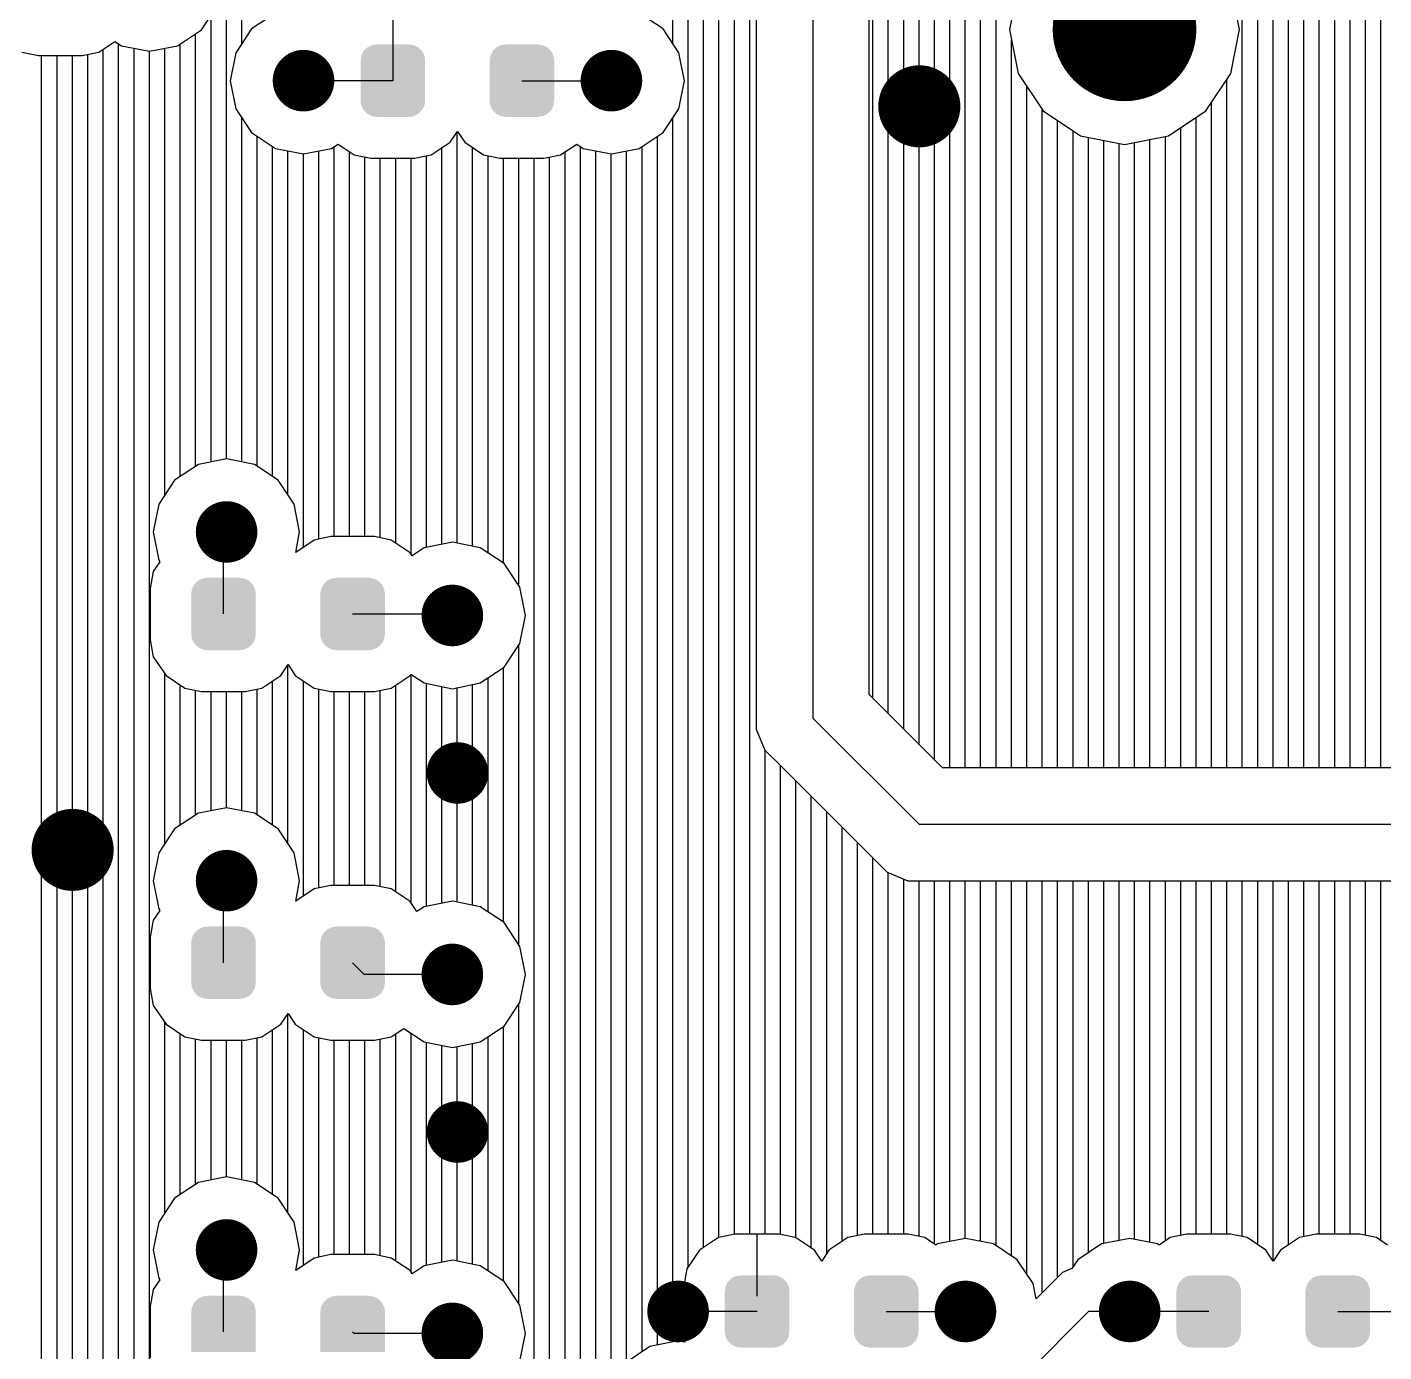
# Model space of a CAD drawing. Extents: x 295 to 953, y 10 to 290.
# Drawn here: x 652.65 to 680.35, y 114.29 to 141.35 of the extents above; entities that cross this region are included whole.
import ezdxf

# ---------------------------------------------------------------- set-up
doc = ezdxf.new("R2010")
doc.units = 0
doc.header["$LTSCALE"] = 5
doc.header["$MEASUREMENT"] = 0
doc.layers.get('0').update_dxf_attribs({"linetype": 'CONTINUOUS', "lineweight": 25})
doc.layers.add('DV-INT-A3_BOT', color=7, linetype='CONTINUOUS')

msp = doc.modelspace()

# ---------------------------------------------------------------- linework, layer by layer
for points, const_width in [([(675.787, 141.306, -1), (674.32, 141.306, -1)], 1.467), ([(658.604, 140.258, -1), (657.975, 140.258, -1)], 0.629), ([(664.891, 140.258, -1), (664.262, 140.258, -1)], 0.629), ([(671.282, 139.734, -1), (670.444, 139.734, -1)], 0.838), ([(657.032, 131.038, -1), (656.404, 131.038, -1)], 0.629), ([(661.643, 129.332, -1), (661.014, 129.332, -1)], 0.629), ([(661.747, 126.114, -1), (661.119, 126.114, -1)], 0.629), ([(653.994, 124.542, -1), (653.156, 124.542, -1)], 0.838), ([(657.032, 123.913, -1), (656.404, 123.913, -1)], 0.629), ([(661.643, 121.998, -1), (661.014, 121.998, -1)], 0.629), ([(661.747, 118.779, -1), (661.119, 118.779, -1)], 0.629), ([(657.032, 116.37, -1), (656.404, 116.37, -1)], 0.629), ([(666.253, 115.112, -1), (665.624, 115.112, -1)], 0.629), ([(672.12, 115.112, -1), (671.491, 115.112, -1)], 0.629), ([(675.473, 115.112, -1), (674.844, 115.112, -1)], 0.629), ([(661.643, 114.664, -1), (661.014, 114.664, -1)], 0.629)]:
    msp.add_lwpolyline(points, format="xyb", close=True, dxfattribs=dict(const_width=const_width))
for points in [[(660.773, 140.671), (660.759, 140.763), (659.453, 140.671), (659.468, 140.763)], [(660.759, 140.763), (660.754, 140.774), (659.468, 140.763), (659.47, 140.774)], [(660.754, 140.774), (660.713, 140.857), (659.47, 140.774), (659.514, 140.857)], [(660.713, 140.857), (660.704, 140.867), (659.514, 140.857), (659.519, 140.867)], [(660.704, 140.867), (660.64, 140.932), (659.519, 140.867), (659.588, 140.932)], [(660.64, 140.932), (660.627, 140.939), (659.588, 140.932), (659.595, 140.939)], [(660.627, 140.939), (660.547, 140.981), (659.595, 140.939), (659.682, 140.981)], [(660.547, 140.981), (660.526, 140.984), (659.682, 140.981), (659.69, 140.984)], [(660.526, 140.984), (660.444, 140.997), (659.69, 140.984), (659.782, 140.997)], [(660.444, 140.997), (660.444, 141), (659.782, 140.997), (659.782, 141)], [(663.409, 140.671), (663.395, 140.763), (662.089, 140.671), (662.105, 140.763)], [(663.395, 140.763), (663.39, 140.774), (662.105, 140.763), (662.106, 140.774)], [(663.39, 140.774), (663.349, 140.857), (662.106, 140.774), (662.151, 140.857)], [(663.349, 140.857), (663.34, 140.867), (662.151, 140.857), (662.156, 140.867)], [(663.34, 140.867), (663.276, 140.932), (662.156, 140.867), (662.224, 140.932)], [(663.276, 140.932), (663.263, 140.939), (662.224, 140.932), (662.231, 140.939)], [(663.263, 140.939), (663.183, 140.981), (662.231, 140.939), (662.318, 140.981)], [(663.183, 140.981), (663.162, 140.984), (662.318, 140.981), (662.326, 140.984)], [(663.162, 140.984), (663.08, 140.997), (662.326, 140.984), (662.418, 140.997)], [(663.08, 140.997), (663.08, 141), (662.418, 140.997), (662.418, 141)], [(660.773, 140.669), (660.773, 140.671), (659.453, 140.669), (659.453, 140.671)], [(660.773, 139.848), (660.773, 140.669), (659.453, 139.848), (659.453, 140.669)], [(663.409, 140.669), (663.409, 140.671), (662.089, 140.669), (662.089, 140.671)], [(663.409, 139.848), (663.409, 140.669), (662.089, 139.848), (662.089, 140.669)], [(660.773, 139.846), (660.773, 139.848), (659.453, 139.846), (659.453, 139.848)], [(660.757, 139.753), (660.773, 139.846), (659.467, 139.753), (659.453, 139.846)], [(660.755, 139.742), (660.757, 139.753), (659.472, 139.742), (659.467, 139.753)], [(660.711, 139.659), (660.755, 139.742), (659.513, 139.659), (659.472, 139.742)], [(660.706, 139.65), (660.711, 139.659), (659.522, 139.65), (659.513, 139.659)], [(660.638, 139.584), (660.706, 139.65), (659.586, 139.584), (659.522, 139.65)], [(663.409, 139.846), (663.409, 139.848), (662.089, 139.846), (662.089, 139.848)], [(663.393, 139.753), (663.409, 139.846), (662.103, 139.753), (662.089, 139.846)], [(663.392, 139.742), (663.393, 139.753), (662.108, 139.742), (662.103, 139.753)], [(663.348, 139.659), (663.392, 139.742), (662.149, 139.659), (662.108, 139.742)], [(663.343, 139.65), (663.348, 139.659), (662.158, 139.65), (662.149, 139.659)], [(663.274, 139.584), (663.343, 139.65), (662.222, 139.584), (662.158, 139.65)], [(660.631, 139.577), (660.638, 139.584), (659.599, 139.577), (659.586, 139.584)], [(660.543, 139.536), (660.631, 139.577), (659.678, 139.536), (659.599, 139.577)], [(660.536, 139.532), (660.543, 139.536), (659.7, 139.532), (659.678, 139.536)], [(660.444, 139.519), (660.536, 139.532), (659.782, 139.519), (659.7, 139.532)], [(660.444, 139.517), (660.444, 139.519), (659.782, 139.517), (659.782, 139.519)], [(663.267, 139.577), (663.274, 139.584), (662.235, 139.577), (662.222, 139.584)], [(663.18, 139.536), (663.267, 139.577), (662.315, 139.536), (662.235, 139.577)], [(663.172, 139.532), (663.18, 139.536), (662.336, 139.532), (662.315, 139.536)], [(663.08, 139.519), (663.172, 139.532), (662.418, 139.519), (662.336, 139.532)], [(663.08, 139.517), (663.08, 139.519), (662.418, 139.517), (662.418, 139.519)], [(657.296, 129.878), (657.256, 129.961), (656.013, 129.878), (656.057, 129.961)], [(657.256, 129.961), (657.247, 129.97), (656.057, 129.961), (656.062, 129.97)], [(657.247, 129.97), (657.183, 130.036), (656.062, 129.97), (656.13, 130.036)], [(657.183, 130.036), (657.17, 130.043), (656.13, 130.036), (656.137, 130.043)], [(657.17, 130.043), (657.09, 130.084), (656.137, 130.043), (656.225, 130.084)], [(657.09, 130.084), (657.068, 130.088), (656.225, 130.084), (656.232, 130.088)], [(657.068, 130.088), (656.986, 130.101), (656.232, 130.088), (656.324, 130.101)], [(656.986, 130.101), (656.986, 130.104), (656.324, 130.101), (656.324, 130.104)], [(659.932, 129.878), (659.892, 129.961), (658.649, 129.878), (658.693, 129.961)], [(659.892, 129.961), (659.883, 129.97), (658.693, 129.961), (658.698, 129.97)], [(659.883, 129.97), (659.819, 130.036), (658.698, 129.97), (658.766, 130.036)], [(659.819, 130.036), (659.806, 130.043), (658.766, 130.036), (658.774, 130.043)], [(659.806, 130.043), (659.726, 130.084), (658.774, 130.043), (658.861, 130.084)], [(659.726, 130.084), (659.704, 130.088), (658.861, 130.084), (658.868, 130.088)], [(659.704, 130.088), (659.623, 130.101), (658.868, 130.088), (658.96, 130.101)], [(659.623, 130.101), (659.623, 130.104), (658.96, 130.101), (658.96, 130.104)], [(657.315, 129.775), (657.301, 129.867), (655.995, 129.775), (656.011, 129.867)], [(657.315, 129.772), (657.315, 129.775), (655.995, 129.772), (655.995, 129.775)], [(657.315, 128.951), (657.315, 129.772), (655.995, 128.951), (655.995, 129.772)], [(657.301, 129.867), (657.296, 129.878), (656.011, 129.867), (656.013, 129.878)], [(659.952, 129.775), (659.938, 129.867), (658.631, 129.775), (658.647, 129.867)], [(659.952, 129.772), (659.952, 129.775), (658.631, 129.772), (658.631, 129.775)], [(659.952, 128.951), (659.952, 129.772), (658.631, 128.951), (658.631, 129.772)], [(659.938, 129.867), (659.932, 129.878), (658.647, 129.867), (658.649, 129.878)], [(657.315, 128.949), (657.315, 128.951), (655.995, 128.949), (655.995, 128.951)], [(657.3, 128.857), (657.315, 128.949), (656.009, 128.857), (655.995, 128.949)], [(657.298, 128.846), (657.3, 128.857), (656.015, 128.846), (656.009, 128.857)], [(657.254, 128.763), (657.298, 128.846), (656.055, 128.763), (656.015, 128.846)], [(659.952, 128.949), (659.952, 128.951), (658.631, 128.949), (658.631, 128.951)], [(659.936, 128.857), (659.952, 128.949), (658.645, 128.857), (658.631, 128.949)], [(659.934, 128.846), (659.936, 128.857), (658.651, 128.846), (658.645, 128.857)], [(659.89, 128.763), (659.934, 128.846), (658.691, 128.763), (658.651, 128.846)], [(657.249, 128.753), (657.254, 128.763), (656.064, 128.753), (656.055, 128.763)], [(657.18, 128.688), (657.249, 128.753), (656.128, 128.688), (656.064, 128.753)], [(657.173, 128.681), (657.18, 128.688), (656.141, 128.681), (656.128, 128.688)], [(657.086, 128.639), (657.173, 128.681), (656.221, 128.639), (656.141, 128.681)], [(657.079, 128.636), (657.086, 128.639), (656.242, 128.636), (656.221, 128.639)], [(656.986, 128.623), (657.079, 128.636), (656.324, 128.623), (656.242, 128.636)], [(656.986, 128.62), (656.986, 128.623), (656.324, 128.62), (656.324, 128.623)], [(659.885, 128.753), (659.89, 128.763), (658.7, 128.753), (658.691, 128.763)], [(659.816, 128.688), (659.885, 128.753), (658.764, 128.688), (658.7, 128.753)], [(659.809, 128.681), (659.816, 128.688), (658.777, 128.681), (658.764, 128.688)], [(659.722, 128.639), (659.809, 128.681), (658.857, 128.639), (658.777, 128.681)], [(659.715, 128.636), (659.722, 128.639), (658.878, 128.636), (658.857, 128.639)], [(659.623, 128.623), (659.715, 128.636), (658.96, 128.623), (658.878, 128.636)], [(659.623, 128.62), (659.623, 128.623), (658.96, 128.62), (658.96, 128.623)], [(657.315, 122.65), (657.301, 122.742), (655.995, 122.65), (656.011, 122.742)], [(657.301, 122.742), (657.296, 122.753), (656.011, 122.742), (656.013, 122.753)], [(657.296, 122.753), (657.256, 122.836), (656.013, 122.753), (656.057, 122.836)], [(657.256, 122.836), (657.247, 122.846), (656.057, 122.836), (656.062, 122.846)], [(657.247, 122.846), (657.183, 122.911), (656.062, 122.846), (656.13, 122.911)], [(657.183, 122.911), (657.17, 122.918), (656.13, 122.911), (656.137, 122.918)], [(657.17, 122.918), (657.09, 122.959), (656.137, 122.918), (656.225, 122.959)], [(657.09, 122.959), (657.068, 122.963), (656.225, 122.959), (656.232, 122.963)], [(657.068, 122.963), (656.986, 122.976), (656.232, 122.963), (656.324, 122.976)], [(656.986, 122.976), (656.986, 122.979), (656.324, 122.976), (656.324, 122.979)], [(659.952, 122.65), (659.938, 122.742), (658.631, 122.65), (658.647, 122.742)], [(659.938, 122.742), (659.932, 122.753), (658.647, 122.742), (658.649, 122.753)], [(659.932, 122.753), (659.892, 122.836), (658.649, 122.753), (658.693, 122.836)], [(659.892, 122.836), (659.883, 122.846), (658.693, 122.836), (658.698, 122.846)], [(659.883, 122.846), (659.819, 122.911), (658.698, 122.846), (658.766, 122.911)], [(659.819, 122.911), (659.806, 122.918), (658.766, 122.911), (658.774, 122.918)], [(659.806, 122.918), (659.726, 122.959), (658.774, 122.918), (658.861, 122.959)], [(659.726, 122.959), (659.704, 122.963), (658.861, 122.959), (658.868, 122.963)], [(659.704, 122.963), (659.623, 122.976), (658.868, 122.963), (658.96, 122.976)], [(659.623, 122.976), (659.623, 122.979), (658.96, 122.976), (658.96, 122.979)], [(657.315, 122.648), (657.315, 122.65), (655.995, 122.648), (655.995, 122.65)], [(657.315, 121.826), (657.315, 122.648), (655.995, 121.826), (655.995, 122.648)], [(659.952, 122.648), (659.952, 122.65), (658.631, 122.648), (658.631, 122.65)], [(659.952, 121.826), (659.952, 122.648), (658.631, 121.826), (658.631, 122.648)], [(657.315, 121.824), (657.315, 121.826), (655.995, 121.824), (655.995, 121.826)], [(657.3, 121.732), (657.315, 121.824), (656.009, 121.732), (655.995, 121.824)], [(657.298, 121.721), (657.3, 121.732), (656.015, 121.721), (656.009, 121.732)], [(657.254, 121.638), (657.298, 121.721), (656.055, 121.638), (656.015, 121.721)], [(657.249, 121.629), (657.254, 121.638), (656.064, 121.629), (656.055, 121.638)], [(657.18, 121.563), (657.249, 121.629), (656.128, 121.563), (656.064, 121.629)], [(659.952, 121.824), (659.952, 121.826), (658.631, 121.824), (658.631, 121.826)], [(659.936, 121.732), (659.952, 121.824), (658.645, 121.732), (658.631, 121.824)], [(659.934, 121.721), (659.936, 121.732), (658.651, 121.721), (658.645, 121.732)], [(659.89, 121.638), (659.934, 121.721), (658.691, 121.638), (658.651, 121.721)], [(659.885, 121.629), (659.89, 121.638), (658.7, 121.629), (658.691, 121.638)], [(659.816, 121.563), (659.885, 121.629), (658.764, 121.563), (658.7, 121.629)], [(657.173, 121.556), (657.18, 121.563), (656.141, 121.556), (656.128, 121.563)], [(657.086, 121.515), (657.173, 121.556), (656.221, 121.515), (656.141, 121.556)], [(657.079, 121.511), (657.086, 121.515), (656.242, 121.511), (656.221, 121.515)], [(656.986, 121.498), (657.079, 121.511), (656.324, 121.498), (656.242, 121.511)], [(656.986, 121.495), (656.986, 121.498), (656.324, 121.495), (656.324, 121.498)], [(659.809, 121.556), (659.816, 121.563), (658.777, 121.556), (658.764, 121.563)], [(659.722, 121.515), (659.809, 121.556), (658.857, 121.515), (658.777, 121.556)], [(659.715, 121.511), (659.722, 121.515), (658.878, 121.511), (658.857, 121.515)], [(659.623, 121.498), (659.715, 121.511), (658.96, 121.498), (658.878, 121.511)], [(659.623, 121.495), (659.623, 121.498), (658.96, 121.495), (658.96, 121.498)], [(668.066, 115.793), (667.986, 115.835), (667.034, 115.793), (667.121, 115.835)], [(667.986, 115.835), (667.965, 115.838), (667.121, 115.835), (667.129, 115.838)], [(667.965, 115.838), (667.883, 115.851), (667.129, 115.838), (667.221, 115.851)], [(667.883, 115.851), (667.883, 115.854), (667.221, 115.851), (667.221, 115.854)], [(670.702, 115.793), (670.622, 115.835), (669.67, 115.793), (669.757, 115.835)], [(670.622, 115.835), (670.601, 115.838), (669.757, 115.835), (669.765, 115.838)], [(670.601, 115.838), (670.519, 115.851), (669.765, 115.838), (669.857, 115.851)], [(670.519, 115.851), (670.519, 115.854), (669.857, 115.851), (669.857, 115.854)], [(677.286, 115.793), (677.207, 115.835), (676.254, 115.793), (676.341, 115.835)], [(677.207, 115.835), (677.185, 115.838), (676.341, 115.835), (676.349, 115.838)], [(677.185, 115.838), (677.103, 115.851), (676.349, 115.838), (676.441, 115.851)], [(677.103, 115.851), (677.103, 115.854), (676.441, 115.851), (676.441, 115.854)], [(679.923, 115.793), (679.843, 115.835), (678.89, 115.793), (678.978, 115.835)], [(679.843, 115.835), (679.821, 115.838), (678.978, 115.835), (678.985, 115.838)], [(679.821, 115.838), (679.739, 115.851), (678.985, 115.838), (679.077, 115.851)], [(679.739, 115.851), (679.739, 115.854), (679.077, 115.851), (679.077, 115.854)], [(668.212, 115.525), (668.198, 115.617), (666.892, 115.525), (666.907, 115.617)], [(668.212, 115.523), (668.212, 115.525), (666.892, 115.523), (666.892, 115.525)], [(668.198, 115.617), (668.193, 115.628), (666.907, 115.617), (666.909, 115.628)], [(668.193, 115.628), (668.152, 115.711), (666.909, 115.628), (666.953, 115.711)], [(668.152, 115.711), (668.143, 115.721), (666.953, 115.711), (666.958, 115.721)], [(668.143, 115.721), (668.079, 115.786), (666.958, 115.721), (667.027, 115.786)], [(668.079, 115.786), (668.066, 115.793), (667.027, 115.786), (667.034, 115.793)], [(670.848, 115.525), (670.834, 115.617), (669.528, 115.525), (669.544, 115.617)], [(670.848, 115.523), (670.848, 115.525), (669.528, 115.523), (669.528, 115.525)], [(670.834, 115.617), (670.829, 115.628), (669.544, 115.617), (669.545, 115.628)], [(670.829, 115.628), (670.788, 115.711), (669.545, 115.628), (669.59, 115.711)], [(670.788, 115.711), (670.779, 115.721), (669.59, 115.711), (669.595, 115.721)], [(670.779, 115.721), (670.715, 115.786), (669.595, 115.721), (669.663, 115.786)], [(670.715, 115.786), (670.702, 115.793), (669.663, 115.786), (669.67, 115.793)], [(677.432, 115.525), (677.418, 115.617), (676.112, 115.525), (676.128, 115.617)], [(677.432, 115.523), (677.432, 115.525), (676.112, 115.523), (676.112, 115.525)], [(677.418, 115.617), (677.413, 115.628), (676.128, 115.617), (676.13, 115.628)], [(677.413, 115.628), (677.372, 115.711), (676.13, 115.628), (676.174, 115.711)], [(677.372, 115.711), (677.363, 115.721), (676.174, 115.711), (676.179, 115.721)], [(677.363, 115.721), (677.299, 115.786), (676.179, 115.721), (676.247, 115.786)], [(677.299, 115.786), (677.286, 115.793), (676.247, 115.786), (676.254, 115.793)], [(680.068, 115.525), (680.054, 115.617), (678.748, 115.525), (678.764, 115.617)], [(680.068, 115.523), (680.068, 115.525), (678.748, 115.523), (678.748, 115.525)], [(680.054, 115.617), (680.049, 115.628), (678.764, 115.617), (678.766, 115.628)], [(680.049, 115.628), (680.009, 115.711), (678.766, 115.628), (678.81, 115.711)], [(680.009, 115.711), (679.999, 115.721), (678.81, 115.711), (678.815, 115.721)], [(679.999, 115.721), (679.936, 115.786), (678.815, 115.721), (678.883, 115.786)], [(679.936, 115.786), (679.923, 115.793), (678.883, 115.786), (678.89, 115.793)], [(657.296, 115.209), (657.256, 115.292), (656.013, 115.209), (656.057, 115.292)], [(657.256, 115.292), (657.247, 115.302), (656.057, 115.292), (656.062, 115.302)], [(657.247, 115.302), (657.183, 115.367), (656.062, 115.302), (656.13, 115.367)], [(657.183, 115.367), (657.17, 115.374), (656.13, 115.367), (656.137, 115.374)], [(657.17, 115.374), (657.09, 115.416), (656.137, 115.374), (656.225, 115.416)], [(657.09, 115.416), (657.068, 115.419), (656.225, 115.416), (656.232, 115.419)], [(657.068, 115.419), (656.986, 115.432), (656.232, 115.419), (656.324, 115.432)], [(656.986, 115.432), (656.986, 115.435), (656.324, 115.432), (656.324, 115.435)], [(659.932, 115.209), (659.892, 115.292), (658.649, 115.209), (658.693, 115.292)], [(659.892, 115.292), (659.883, 115.302), (658.693, 115.292), (658.698, 115.302)], [(659.883, 115.302), (659.819, 115.367), (658.698, 115.302), (658.766, 115.367)], [(659.819, 115.367), (659.806, 115.374), (658.766, 115.367), (658.774, 115.374)], [(659.806, 115.374), (659.726, 115.416), (658.774, 115.374), (658.861, 115.416)], [(659.726, 115.416), (659.704, 115.419), (658.861, 115.416), (658.868, 115.419)], [(659.704, 115.419), (659.623, 115.432), (658.868, 115.419), (658.96, 115.432)], [(659.623, 115.432), (659.623, 115.435), (658.96, 115.432), (658.96, 115.435)], [(668.212, 114.702), (668.212, 115.523), (666.892, 114.702), (666.892, 115.523)], [(670.848, 114.702), (670.848, 115.523), (669.528, 114.702), (669.528, 115.523)], [(677.432, 114.702), (677.432, 115.523), (676.112, 114.702), (676.112, 115.523)], [(680.068, 114.702), (680.068, 115.523), (678.748, 114.702), (678.748, 115.523)], [(657.315, 115.106), (657.301, 115.198), (655.995, 115.106), (656.011, 115.198)], [(657.315, 115.104), (657.315, 115.106), (655.995, 115.104), (655.995, 115.106)], [(657.315, 114.283), (657.315, 115.104), (655.995, 114.283), (655.995, 115.104)], [(657.301, 115.198), (657.296, 115.209), (656.011, 115.198), (656.013, 115.209)], [(659.952, 115.106), (659.938, 115.198), (658.631, 115.106), (658.647, 115.198)], [(659.952, 115.104), (659.952, 115.106), (658.631, 115.104), (658.631, 115.106)], [(659.952, 114.283), (659.952, 115.104), (658.631, 114.283), (658.631, 115.104)], [(659.938, 115.198), (659.932, 115.209), (658.647, 115.198), (658.649, 115.209)], [(668.212, 114.7), (668.212, 114.702), (666.892, 114.7), (666.892, 114.702)], [(668.196, 114.607), (668.212, 114.7), (666.906, 114.607), (666.892, 114.7)], [(670.848, 114.7), (670.848, 114.702), (669.528, 114.7), (669.528, 114.702)], [(670.832, 114.607), (670.848, 114.7), (669.542, 114.607), (669.528, 114.7)], [(677.432, 114.7), (677.432, 114.702), (676.112, 114.7), (676.112, 114.702)], [(677.417, 114.607), (677.432, 114.7), (676.126, 114.607), (676.112, 114.7)], [(680.068, 114.7), (680.068, 114.702), (678.748, 114.7), (678.748, 114.702)], [(680.053, 114.607), (680.068, 114.7), (678.762, 114.607), (678.748, 114.7)], [(668.194, 114.596), (668.196, 114.607), (666.911, 114.596), (666.906, 114.607)], [(668.15, 114.513), (668.194, 114.596), (666.952, 114.513), (666.911, 114.596)], [(668.145, 114.504), (668.15, 114.513), (666.961, 114.504), (666.952, 114.513)], [(668.077, 114.438), (668.145, 114.504), (667.025, 114.438), (666.961, 114.504)], [(668.07, 114.431), (668.077, 114.438), (667.038, 114.431), (667.025, 114.438)], [(667.983, 114.39), (668.07, 114.431), (667.117, 114.39), (667.038, 114.431)], [(670.831, 114.596), (670.832, 114.607), (669.547, 114.596), (669.542, 114.607)], [(670.787, 114.513), (670.831, 114.596), (669.588, 114.513), (669.547, 114.596)], [(670.782, 114.504), (670.787, 114.513), (669.597, 114.504), (669.588, 114.513)], [(670.713, 114.438), (670.782, 114.504), (669.661, 114.438), (669.597, 114.504)], [(670.706, 114.431), (670.713, 114.438), (669.674, 114.431), (669.661, 114.438)], [(670.619, 114.39), (670.706, 114.431), (669.754, 114.39), (669.674, 114.431)], [(677.415, 114.596), (677.417, 114.607), (676.131, 114.596), (676.126, 114.607)], [(677.371, 114.513), (677.415, 114.596), (676.172, 114.513), (676.131, 114.596)], [(677.366, 114.504), (677.371, 114.513), (676.181, 114.504), (676.172, 114.513)], [(677.297, 114.438), (677.366, 114.504), (676.245, 114.438), (676.181, 114.504)], [(677.29, 114.431), (677.297, 114.438), (676.258, 114.431), (676.245, 114.438)], [(677.203, 114.39), (677.29, 114.431), (676.338, 114.39), (676.258, 114.431)], [(680.051, 114.596), (680.053, 114.607), (678.768, 114.596), (678.762, 114.607)], [(680.007, 114.513), (680.051, 114.596), (678.808, 114.513), (678.768, 114.596)], [(680.002, 114.504), (680.007, 114.513), (678.817, 114.504), (678.808, 114.513)], [(679.933, 114.438), (680.002, 114.504), (678.881, 114.438), (678.817, 114.504)], [(679.926, 114.431), (679.933, 114.438), (678.894, 114.431), (678.881, 114.438)], [(679.839, 114.39), (679.926, 114.431), (678.974, 114.39), (678.894, 114.431)], [(667.975, 114.386), (667.983, 114.39), (667.139, 114.386), (667.117, 114.39)], [(667.883, 114.373), (667.975, 114.386), (667.221, 114.373), (667.139, 114.386)], [(667.883, 114.371), (667.883, 114.373), (667.221, 114.371), (667.221, 114.373)], [(670.611, 114.386), (670.619, 114.39), (669.775, 114.386), (669.754, 114.39)], [(670.519, 114.373), (670.611, 114.386), (669.857, 114.373), (669.775, 114.386)], [(670.519, 114.371), (670.519, 114.373), (669.857, 114.371), (669.857, 114.373)], [(677.195, 114.386), (677.203, 114.39), (676.359, 114.386), (676.338, 114.39)], [(677.103, 114.373), (677.195, 114.386), (676.441, 114.373), (676.359, 114.386)], [(677.103, 114.371), (677.103, 114.373), (676.441, 114.371), (676.441, 114.373)], [(679.832, 114.386), (679.839, 114.39), (678.995, 114.386), (678.974, 114.39)], [(679.739, 114.373), (679.832, 114.386), (679.077, 114.373), (678.995, 114.386)], [(679.739, 114.371), (679.739, 114.373), (679.077, 114.371), (679.077, 114.373)]]:
    msp.add_solid(points)
at = {"layer": 'DV-INT-A3_BOT'}
for p, q in [((679.66, 126.218), (679.66, 169.973)), ((679.974, 126.218), (679.974, 169.868)), ((677.774, 126.218), (677.774, 169.629)), ((678.088, 126.218), (678.088, 169.583)), ((678.402, 126.218), (678.402, 169.583)), ((678.717, 126.218), (678.717, 169.583)), ((679.031, 126.218), (679.031, 169.612)), ((679.345, 126.218), (679.345, 169.729)), ((680.288, 126.218), (680.288, 169.658)), ((656.714, 132.53), (656.714, 157.965)), ((657.028, 141.013), (657.028, 154.168)), ((665.829, 141.017), (665.829, 153.368)), ((666.144, 116.018), (666.144, 153.343)), ((666.458, 116.42), (666.458, 153.343)), ((666.772, 116.625), (666.772, 153.343)), ((668.688, 148.393), (668.688, 127.237)), ((667.087, 116.688), (667.087, 147.266)), ((670.23, 127.321), (670.23, 147.19)), ((667.401, 116.692), (667.401, 146.83)), ((670.544, 127.006), (670.544, 147.031)), ((667.535, 146.746), (667.535, 127.011)), ((669.84, 127.715), (669.84, 146.746)), ((669.916, 127.635), (669.916, 146.796)), ((670.859, 126.692), (670.859, 146.725)), ((671.173, 126.378), (671.173, 146.562)), ((671.487, 126.218), (671.487, 146.507)), ((671.802, 126.218), (671.802, 146.507)), ((672.116, 126.218), (672.116, 146.507)), ((672.43, 126.218), (672.43, 146.507)), ((677.459, 126.218), (677.459, 145.941)), ((660.113, 142.354), (660.113, 140.258)), ((672.879, 142.203), (672.703, 141.306)), ((677.401, 141.306), (677.225, 142.203)), ((656.203, 141.294), (656.525, 141.78)), ((656.4, 132.467), (656.4, 141.591)), ((657.716, 141.637), (657.229, 141.314)), ((665.632, 141.314), (665.146, 141.637)), ((655.717, 140.971), (656.203, 141.294)), ((657.229, 141.314), (656.907, 140.828)), ((665.955, 140.828), (665.632, 141.314)), ((672.703, 141.306), (672.879, 140.405)), ((677.225, 140.405), (677.401, 141.306)), ((654.107, 140.841), (654.438, 141.059)), ((654.438, 141.059), (654.572, 140.971)), ((656.085, 132.379), (656.085, 141.218)), ((672.745, 126.218), (672.745, 141.076)), ((652.536, 140.841), (652.875, 140.77)), ((652.875, 140.77), (653.768, 140.77)), ((652.942, 99.291), (652.942, 140.77)), ((653.256, 99.291), (653.256, 140.77)), ((653.571, 99.291), (653.571, 140.77)), ((653.768, 140.77), (654.107, 140.841)), ((653.885, 99.291), (653.885, 140.795)), ((654.199, 99.291), (654.199, 140.904)), ((654.514, 99.291), (654.514, 141.009)), ((654.572, 140.971), (655.147, 140.858)), ((654.828, 99.291), (654.828, 140.921)), ((655.142, 99.291), (655.142, 140.858)), ((655.147, 140.858), (655.717, 140.971)), ((655.457, 131.793), (655.457, 140.921)), ((655.771, 132.17), (655.771, 141.009)), ((656.907, 140.828), (656.794, 140.258)), ((666.068, 140.258), (665.955, 140.828)), ((656.794, 140.258), (656.907, 139.684)), ((660.113, 140.258), (658.29, 140.258)), ((662.749, 140.258), (664.576, 140.258)), ((665.955, 139.684), (666.068, 140.258)), ((672.879, 140.405), (673.39, 139.642)), ((676.713, 139.642), (677.225, 140.405)), ((677.145, 126.218), (677.145, 140.292)), ((673.059, 126.218), (673.059, 140.133)), ((656.907, 139.684), (657.229, 139.198)), ((665.632, 139.198), (665.955, 139.684)), ((673.373, 126.218), (673.373, 139.663)), ((673.39, 139.642), (674.153, 139.131)), ((675.951, 139.131), (676.713, 139.642)), ((676.831, 126.218), (676.831, 139.822)), ((657.028, 132.467), (657.028, 139.5)), ((665.829, 114.488), (665.829, 139.496)), ((673.688, 126.218), (673.688, 139.441)), ((676.516, 126.218), (676.516, 139.512)), ((657.229, 139.198), (657.716, 138.875)), ((657.343, 132.379), (657.343, 139.123)), ((661.282, 139.001), (661.433, 139.223)), ((661.429, 130.808), (661.429, 139.223)), ((661.433, 139.223), (661.58, 139.001)), ((665.146, 138.875), (665.632, 139.198)), ((665.515, 114.425), (665.515, 139.123)), ((674.002, 126.218), (674.002, 139.232)), ((674.153, 139.131), (675.054, 138.955)), ((674.316, 126.218), (674.316, 139.102)), ((675.054, 138.955), (675.951, 139.131)), ((675.888, 126.218), (675.888, 139.123)), ((676.202, 126.218), (676.202, 139.303)), ((657.657, 132.17), (657.657, 138.913)), ((657.716, 138.875), (658.29, 138.762)), ((657.971, 131.797), (657.971, 138.825)), ((658.29, 138.762), (658.86, 138.875)), ((658.6, 130.891), (658.6, 138.825)), ((658.86, 138.875), (658.994, 138.963)), ((658.914, 130.942), (658.914, 138.913)), ((658.994, 138.963), (659.325, 138.745)), ((659.229, 130.942), (659.229, 138.808)), ((660.897, 138.745), (661.282, 139.001)), ((661.115, 130.787), (661.115, 138.892)), ((661.58, 139.001), (661.965, 138.745)), ((661.743, 130.745), (661.743, 138.892)), ((663.537, 138.745), (663.868, 138.963)), ((663.629, 99.291), (663.629, 138.808)), ((663.868, 138.963), (664.002, 138.875)), ((663.943, 99.291), (663.943, 138.913)), ((664.002, 138.875), (664.576, 138.762)), ((664.258, 99.291), (664.258, 138.825)), ((664.576, 138.762), (665.146, 138.875)), ((664.886, 114.077), (664.886, 138.825)), ((665.201, 114.291), (665.201, 138.913)), ((674.631, 126.218), (674.631, 139.039)), ((674.945, 126.218), (674.945, 138.976)), ((675.259, 126.218), (675.259, 138.997)), ((675.573, 126.218), (675.573, 139.06)), ((658.286, 130.724), (658.286, 138.762)), ((659.325, 138.745), (659.664, 138.674)), ((659.543, 130.942), (659.543, 138.699)), ((659.664, 138.674), (660.557, 138.674)), ((659.857, 130.917), (659.857, 138.674)), ((660.172, 130.808), (660.172, 138.674)), ((660.486, 130.581), (660.486, 138.674)), ((660.557, 138.674), (660.897, 138.745)), ((660.8, 130.724), (660.8, 138.724)), ((661.965, 138.745), (662.305, 138.674)), ((662.058, 130.606), (662.058, 138.724)), ((662.305, 138.674), (663.197, 138.674)), ((662.372, 130.397), (662.372, 138.674)), ((662.686, 129.936), (662.686, 138.674)), ((663, 99.291), (663, 138.674)), ((663.197, 138.674), (663.537, 138.745)), ((663.315, 99.291), (663.315, 138.699)), ((664.572, 113.616), (664.572, 138.762)), ((656.718, 132.53), (656.144, 132.417)), ((657.288, 132.417), (656.718, 132.53)), ((656.144, 132.417), (655.658, 132.094)), ((657.774, 132.094), (657.288, 132.417)), ((655.658, 132.094), (655.335, 131.608)), ((658.097, 131.608), (657.774, 132.094)), ((655.335, 131.608), (655.222, 131.038)), ((658.21, 131.038), (658.097, 131.608)), ((655.222, 131.038), (655.335, 130.464)), ((656.655, 130.975), (656.718, 131.038)), ((658.131, 130.619), (658.21, 131.038)), ((656.655, 129.362), (656.655, 130.975)), ((658.508, 130.87), (658.131, 130.619)), ((658.847, 130.942), (658.508, 130.87)), ((659.74, 130.942), (658.847, 130.942)), ((660.079, 130.87), (659.74, 130.942)), ((660.465, 130.615), (660.079, 130.87)), ((661.328, 130.829), (660.754, 130.715)), ((661.898, 130.715), (661.328, 130.829)), ((660.507, 130.552), (660.465, 130.615)), ((660.754, 130.715), (660.507, 130.552)), ((662.384, 130.393), (661.898, 130.715)), ((655.222, 130.229), (655.155, 129.886)), ((655.356, 130.43), (655.222, 130.229)), ((655.335, 130.464), (655.356, 130.43)), ((662.707, 129.907), (662.384, 130.393)), ((655.155, 129.886), (655.155, 128.834)), ((662.82, 129.332), (662.707, 129.907)), ((659.291, 129.362), (661.299, 129.362)), ((661.299, 129.362), (661.328, 129.332)), ((662.707, 128.762), (662.82, 129.332)), ((655.155, 128.834), (655.222, 128.49)), ((662.384, 128.276), (662.707, 128.762)), ((662.686, 122.602), (662.686, 128.733)), ((655.222, 128.49), (655.482, 128.104)), ((657.825, 128.104), (657.975, 128.327)), ((657.971, 124.672), (657.971, 128.327)), ((657.975, 128.327), (658.122, 128.104)), ((661.898, 127.954), (662.384, 128.276)), ((662.372, 123.063), (662.372, 128.268)), ((655.457, 124.668), (655.457, 128.138)), ((655.482, 128.104), (655.867, 127.849)), ((657.439, 127.849), (657.825, 128.104)), ((657.657, 125.045), (657.657, 127.995)), ((658.122, 128.104), (658.508, 127.849)), ((658.286, 123.599), (658.286, 127.995)), ((660.079, 127.849), (660.465, 128.104)), ((660.465, 128.104), (660.482, 128.134)), ((660.482, 128.134), (660.754, 127.954)), ((660.486, 123.457), (660.486, 128.13)), ((662.058, 123.272), (662.058, 128.058)), ((655.771, 125.045), (655.771, 127.912)), ((655.867, 127.849), (656.207, 127.778)), ((656.085, 125.255), (656.085, 127.803)), ((656.207, 127.778), (657.1, 127.778)), ((656.4, 125.343), (656.4, 127.778)), ((656.714, 125.405), (656.714, 127.778)), ((657.028, 125.343), (657.028, 127.778)), ((657.1, 127.778), (657.439, 127.849)), ((657.343, 125.255), (657.343, 127.828)), ((658.508, 127.849), (658.847, 127.778)), ((658.6, 123.767), (658.6, 127.828)), ((658.847, 127.778), (659.74, 127.778)), ((658.914, 123.817), (658.914, 127.778)), ((659.229, 123.817), (659.229, 127.778)), ((659.543, 123.817), (659.543, 127.778)), ((659.74, 127.778), (660.079, 127.849)), ((659.857, 123.792), (659.857, 127.803)), ((660.172, 123.683), (660.172, 127.912)), ((660.754, 127.954), (661.328, 127.836)), ((660.8, 123.39), (660.8, 127.941)), ((661.115, 123.452), (661.115, 127.878)), ((661.328, 127.836), (661.898, 127.954)), ((661.429, 123.473), (661.429, 127.857)), ((661.743, 123.411), (661.743, 127.92)), ((671.336, 126.218), (669.84, 127.715)), ((668.688, 127.237), (670.863, 125.066)), ((667.535, 127.011), (667.711, 126.583)), ((667.711, 126.583), (668.034, 126.26)), ((667.715, 116.692), (667.715, 126.579)), ((668.03, 116.684), (668.03, 126.265)), ((668.034, 126.26), (669.882, 124.412)), ((685.385, 126.218), (671.336, 126.218)), ((668.344, 116.617), (668.344, 125.95)), ((668.658, 116.407), (668.658, 125.636)), ((656.144, 125.292), (655.658, 124.97)), ((656.718, 125.405), (656.144, 125.292)), ((657.288, 125.292), (656.718, 125.405)), ((657.774, 124.97), (657.288, 125.292)), ((668.973, 116.303), (668.973, 125.322)), ((655.658, 124.97), (655.335, 124.483)), ((658.097, 124.483), (657.774, 124.97)), ((669.287, 116.546), (669.287, 125.007)), ((670.863, 125.066), (710.153, 125.066)), ((669.601, 116.663), (669.601, 124.693)), ((655.335, 124.483), (655.222, 123.913)), ((658.21, 123.913), (658.097, 124.483)), ((669.882, 124.412), (670.209, 124.085)), ((669.916, 116.692), (669.916, 124.379)), ((655.222, 123.913), (655.335, 123.339)), ((656.655, 123.851), (656.718, 123.913)), ((656.655, 122.237), (656.655, 123.851)), ((658.131, 123.494), (658.21, 123.913)), ((670.209, 124.085), (670.632, 123.913)), ((670.23, 116.692), (670.23, 124.077)), ((670.544, 116.692), (670.544, 123.947)), ((670.632, 123.913), (671.089, 123.913)), ((670.859, 116.646), (670.859, 123.913)), ((671.089, 123.913), (709.236, 123.913)), ((671.173, 116.491), (671.173, 123.913)), ((671.487, 116.541), (671.487, 123.913)), ((671.802, 116.604), (671.802, 123.913)), ((672.116, 116.541), (672.116, 123.913)), ((672.43, 116.453), (672.43, 123.913)), ((672.745, 116.244), (672.745, 123.913)), ((673.059, 115.871), (673.059, 123.913)), ((673.373, 115.502), (673.373, 123.913)), ((673.688, 115.816), (673.688, 123.913)), ((674.002, 116.026), (674.002, 123.913)), ((674.316, 116.315), (674.316, 123.913)), ((674.631, 116.5), (674.631, 123.913)), ((674.945, 116.562), (674.945, 123.913)), ((675.259, 116.583), (675.259, 123.913)), ((675.573, 116.521), (675.573, 123.913)), ((675.888, 116.558), (675.888, 123.913)), ((676.202, 116.667), (676.202, 123.913)), ((676.516, 116.692), (676.516, 123.913)), ((676.831, 116.692), (676.831, 123.913)), ((677.145, 116.692), (677.145, 123.913)), ((677.459, 116.642), (677.459, 123.913)), ((677.774, 116.474), (677.774, 123.913)), ((678.088, 116.143), (678.088, 123.913)), ((678.402, 116.474), (678.402, 123.913)), ((678.717, 116.642), (678.717, 123.913)), ((679.031, 116.692), (679.031, 123.913)), ((679.345, 116.692), (679.345, 123.913)), ((679.66, 116.692), (679.66, 123.913)), ((679.974, 116.667), (679.974, 123.913)), ((680.288, 116.558), (680.288, 123.913)), ((658.508, 123.746), (658.131, 123.494)), ((658.847, 123.817), (658.508, 123.746)), ((659.74, 123.817), (658.847, 123.817)), ((660.079, 123.746), (659.74, 123.817)), ((660.465, 123.49), (660.079, 123.746)), ((655.356, 123.306), (655.222, 123.105)), ((655.335, 123.339), (655.356, 123.306)), ((660.603, 123.281), (660.465, 123.49)), ((660.754, 123.381), (660.603, 123.281)), ((661.328, 123.494), (660.754, 123.381)), ((661.898, 123.381), (661.328, 123.494)), ((662.384, 123.058), (661.898, 123.381)), ((655.222, 123.105), (655.155, 122.761)), ((662.707, 122.572), (662.384, 123.058)), ((655.155, 122.761), (655.155, 121.709)), ((662.82, 121.998), (662.707, 122.572)), ((659.53, 121.998), (659.291, 122.237)), ((661.328, 121.998), (659.53, 121.998)), ((662.707, 121.428), (662.82, 121.998)), ((655.155, 121.709), (655.222, 121.365)), ((655.222, 121.365), (655.482, 120.98)), ((662.384, 120.942), (662.707, 121.428)), ((662.686, 115.267), (662.686, 121.399)), ((657.825, 120.98), (657.975, 121.202)), ((657.971, 117.128), (657.971, 121.202)), ((657.975, 121.202), (658.122, 120.98)), ((655.457, 117.124), (655.457, 121.013)), ((655.482, 120.98), (655.867, 120.724)), ((657.439, 120.724), (657.825, 120.98)), ((657.657, 117.501), (657.657, 120.871)), ((658.122, 120.98), (658.508, 120.724)), ((658.286, 116.055), (658.286, 120.871)), ((660.079, 120.724), (660.339, 120.896)), ((660.339, 120.896), (660.754, 120.619)), ((660.486, 115.913), (660.486, 120.795)), ((661.898, 120.619), (662.384, 120.942)), ((662.372, 115.728), (662.372, 120.934)), ((655.771, 117.501), (655.771, 120.787)), ((655.867, 120.724), (656.207, 120.653)), ((656.085, 117.711), (656.085, 120.678)), ((656.207, 120.653), (657.1, 120.653)), ((656.4, 117.799), (656.4, 120.653)), ((656.714, 117.862), (656.714, 120.653)), ((657.028, 117.799), (657.028, 120.653)), ((657.1, 120.653), (657.439, 120.724)), ((657.343, 117.711), (657.343, 120.703)), ((658.508, 120.724), (658.847, 120.653)), ((658.6, 116.223), (658.6, 120.703)), ((658.847, 120.653), (659.74, 120.653)), ((658.914, 116.273), (658.914, 120.653)), ((659.229, 116.273), (659.229, 120.653)), ((659.543, 116.273), (659.543, 120.653)), ((659.74, 120.653), (660.079, 120.724)), ((659.857, 116.248), (659.857, 120.678)), ((660.172, 116.139), (660.172, 120.787)), ((660.754, 120.619), (661.328, 120.502)), ((660.8, 116.055), (660.8, 120.607)), ((661.115, 116.118), (661.115, 120.544)), ((661.328, 120.502), (661.898, 120.619)), ((661.429, 116.139), (661.429, 120.523)), ((661.743, 116.076), (661.743, 120.586)), ((662.058, 115.938), (662.058, 120.724)), ((656.144, 117.748), (655.658, 117.426)), ((656.718, 117.862), (656.144, 117.748)), ((657.288, 117.748), (656.718, 117.862)), ((657.774, 117.426), (657.288, 117.748)), ((655.658, 117.426), (655.335, 116.94)), ((658.097, 116.94), (657.774, 117.426)), ((655.335, 116.94), (655.222, 116.37)), ((658.21, 116.37), (658.097, 116.94)), ((667.103, 116.692), (666.764, 116.621)), ((667.996, 116.692), (667.103, 116.692)), ((667.552, 115.427), (667.552, 116.692)), ((668.336, 116.621), (667.996, 116.692)), ((669.744, 116.692), (669.404, 116.621)), ((670.636, 116.692), (669.744, 116.692)), ((670.976, 116.621), (670.636, 116.692)), ((676.324, 116.692), (675.984, 116.621)), ((677.216, 116.692), (676.324, 116.692)), ((677.556, 116.621), (677.216, 116.692)), ((678.964, 116.692), (678.625, 116.621)), ((679.857, 116.692), (678.964, 116.692)), ((680.196, 116.621), (679.857, 116.692)), ((655.222, 116.37), (655.335, 115.795)), ((656.655, 116.307), (656.718, 116.37)), ((658.131, 115.951), (658.21, 116.37)), ((666.378, 116.365), (666.119, 115.98)), ((666.764, 116.621), (666.378, 116.365)), ((668.721, 116.365), (668.336, 116.621)), ((668.872, 116.143), (668.721, 116.365)), ((669.019, 116.365), (668.872, 116.143)), ((669.404, 116.621), (669.019, 116.365)), ((671.202, 116.47), (670.976, 116.621)), ((671.232, 116.491), (671.202, 116.47)), ((671.806, 116.604), (671.232, 116.491)), ((672.376, 116.491), (671.806, 116.604)), ((672.862, 116.168), (672.376, 116.491)), ((674.584, 116.491), (674.098, 116.168)), ((675.159, 116.604), (674.584, 116.491)), ((675.729, 116.491), (675.159, 116.604)), ((675.758, 116.47), (675.729, 116.491)), ((675.984, 116.621), (675.758, 116.47)), ((677.941, 116.365), (677.556, 116.621)), ((678.092, 116.143), (677.941, 116.365)), ((678.239, 116.365), (678.092, 116.143)), ((678.625, 116.621), (678.239, 116.365)), ((680.422, 116.47), (680.196, 116.621)), ((656.655, 114.693), (656.655, 116.307)), ((658.508, 116.202), (658.131, 115.951)), ((658.847, 116.273), (658.508, 116.202)), ((659.74, 116.273), (658.847, 116.273)), ((660.079, 116.202), (659.74, 116.273)), ((660.465, 115.946), (660.079, 116.202)), ((661.328, 116.16), (660.754, 116.047)), ((661.898, 116.047), (661.328, 116.16)), ((673.185, 115.682), (672.862, 116.168)), ((674.098, 116.168), (673.981, 115.992)), ((660.507, 115.883), (660.465, 115.946)), ((660.754, 116.047), (660.507, 115.883)), ((662.384, 115.724), (661.898, 116.047)), ((666.119, 115.98), (666.052, 115.636)), ((673.784, 115.909), (673.247, 115.372)), ((673.981, 115.992), (673.784, 115.909)), ((655.222, 115.561), (655.155, 115.217)), ((655.356, 115.762), (655.222, 115.561)), ((655.335, 115.795), (655.356, 115.762)), ((662.707, 115.238), (662.384, 115.724)), ((666.052, 115.636), (666.052, 114.584)), ((673.247, 115.372), (673.185, 115.682)), ((655.155, 115.217), (655.155, 114.165)), ((662.82, 114.664), (662.707, 115.238)), ((667.552, 115.112), (665.938, 115.112)), ((667.238, 115.112), (666.052, 115.112)), ((670.188, 115.112), (671.806, 115.112)), ((674.32, 115.112), (673.063, 113.855)), ((675.159, 115.112), (674.32, 115.112)), ((676.772, 115.112), (675.159, 115.112)), ((679.408, 115.112), (681.026, 115.112)), ((659.321, 114.664), (659.291, 114.693)), ((661.328, 114.664), (659.321, 114.664)), ((662.707, 114.094), (662.82, 114.664)), ((665.938, 114.509), (665.364, 114.396)), ((666.072, 114.484), (665.938, 114.509)), ((666.052, 114.584), (666.072, 114.484)), ((665.364, 114.396), (664.878, 114.073))]:
    msp.add_line(p, q, dxfattribs=at)

doc.saveas('drawing.dxf')
